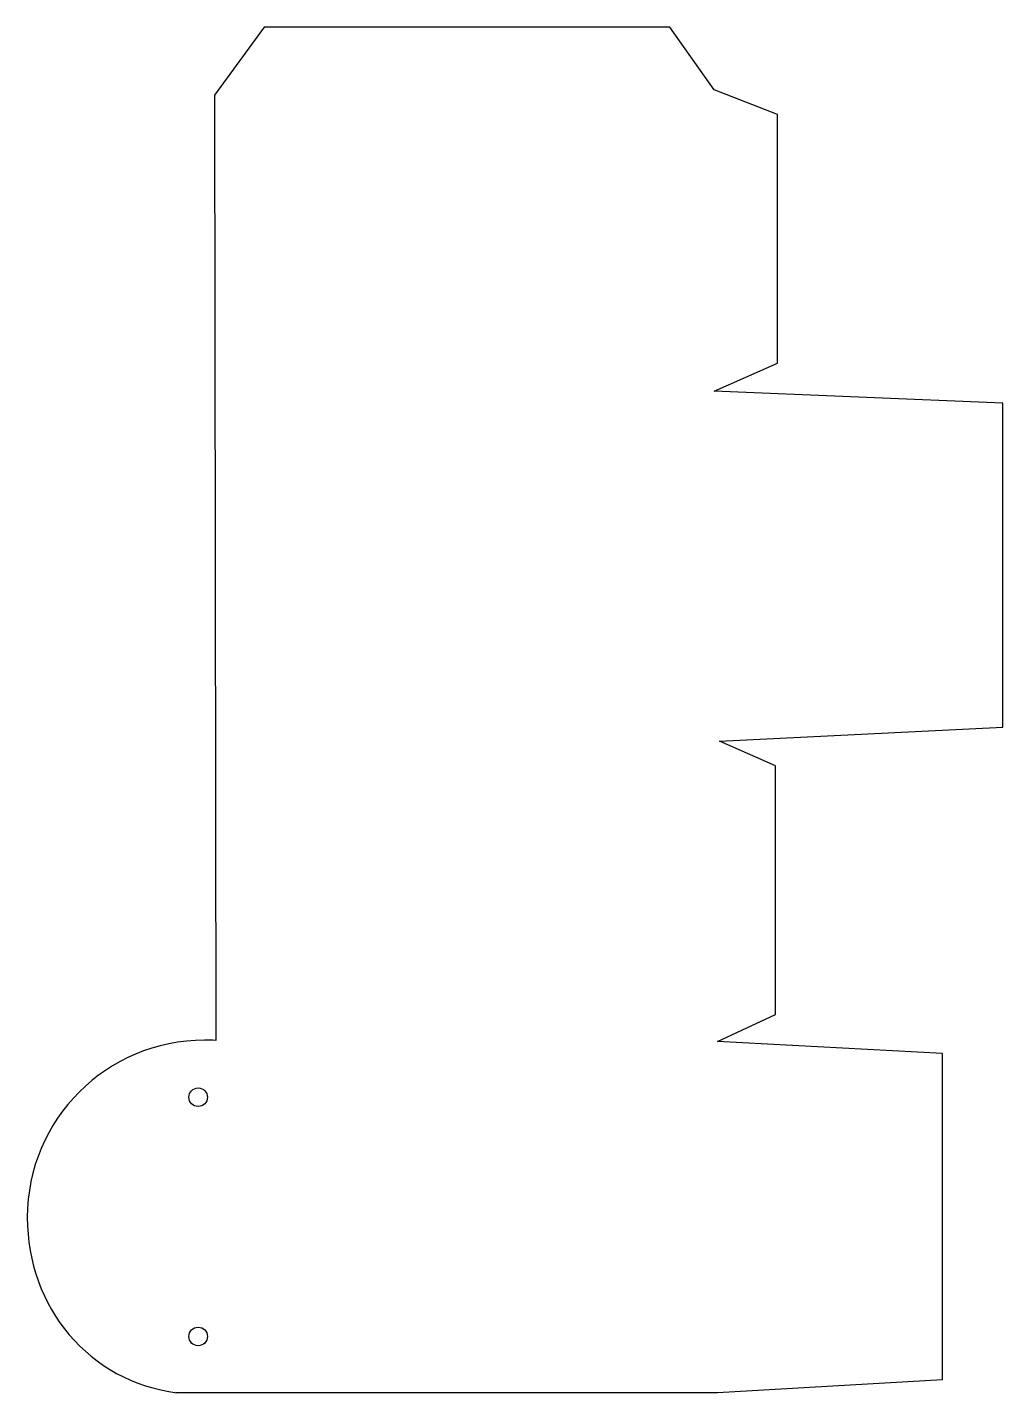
# Model space of a CAD drawing. Header units: centimetres. Extents: x -7 to 7, y -9.8 to 9.8.
import ezdxf

# ---------------------------------------------------------------- set-up
doc = ezdxf.new("R2010")
doc.units = ezdxf.units.CM
doc.header["$MEASUREMENT"] = 0
doc.layers.add('Camada 1', color=7, linetype='Continuous')

msp = doc.modelspace()

# ---------------------------------------------------------------- linework, layer by layer
at = {"layer": 'Camada 1', "lineweight": 25}
for centre in [(-4.53973, -5.54895), (-4.53973, -8.97647)]:
    msp.add_ellipse(centre, major_axis=(0, 0.13284), ratio=1, dxfattribs=at)
msp.add_open_spline([(-4.30502, 8.81036), (-4.30502, 8.81036), (-3.59533, 9.78231), (-3.59533, 9.78231), (-3.59533, 9.78231), (-3.59533, 9.78231), (2.22085, 9.78231), (2.22085, 9.78231), (2.22085, 9.78231), (2.22085, 9.78231), (2.85339, 8.88752), (2.85339, 8.88752), (2.85339, 8.88752), (2.85339, 8.88752), (3.76363, 8.53268), (3.76363, 8.53268), (3.76363, 8.53268), (3.76363, 8.53268), (3.76363, 4.9689), (3.76363, 4.9689), (3.76363, 4.9689), (3.76363, 4.9689), (2.85341, 4.56779), (2.85341, 4.56779), (2.85341, 4.56779), (2.85341, 4.56779), (6.988, 4.39809), (6.988, 4.39809), (6.988, 4.39809), (6.988, 4.39809), (6.988, -0.24567), (6.988, -0.24567), (6.988, -0.24567), (6.988, -0.24567), (2.93054, -0.44625), (2.93054, -0.44625), (2.93054, -0.44625), (2.93054, -0.44625), (3.73278, -0.80108), (3.73278, -0.80108), (3.73278, -0.80108), (3.73278, -0.80108), (3.73278, -4.36486), (3.73278, -4.36486), (3.73278, -4.36486), (3.73278, -4.36486), (2.89969, -4.75057), (2.89969, -4.75057), (2.89969, -4.75057), (2.89969, -4.75057), (6.12406, -4.92025), (6.12406, -4.92025), (6.12406, -4.92025), (6.12406, -4.92025), (6.12406, -9.59486), (6.12406, -9.59486), (6.12406, -9.59486), (6.12406, -9.59486), (2.89969, -9.77999), (2.89969, -9.77999), (2.89969, -9.77999), (2.89969, -9.77999), (-4.86041, -9.77998), (-4.86041, -9.77998), (-4.86041, -9.77998), (-4.86041, -9.77998), (-4.84488, -9.78239), (-4.84488, -9.78239), (-4.84488, -9.78239), (-6.09697, -9.62536), (-6.98801, -8.56496), (-6.98801, -7.2703), (-6.98801, -7.2703), (-6.98801, -5.86748), (-5.85083, -4.7303), (-4.44801, -4.7303), (-4.44801, -4.7303), (-4.39443, -4.7303), (-4.34125, -4.73197), (-4.28849, -4.73525), (-4.28849, -4.73525), (-4.28849, -4.73525), (-4.30502, 8.81036), (-4.30502, 8.81036), (-4.30502, 8.81036), (-4.30502, 8.81036), (-4.30502, 8.81036), (-4.30502, 8.81036)], degree=3, knots=[0, 0, 0, 0, 0.04347826, 0.04347826, 0.04347826, 0.04347826, 0.08695652, 0.08695652, 0.08695652, 0.08695652, 0.13043478, 0.13043478, 0.13043478, 0.13043478, 0.17391304, 0.17391304, 0.17391304, 0.17391304, 0.2173913, 0.2173913, 0.2173913, 0.2173913, 0.26086957, 0.26086957, 0.26086957, 0.26086957, 0.30434783, 0.30434783, 0.30434783, 0.30434783, 0.34782609, 0.34782609, 0.34782609, 0.34782609, 0.39130435, 0.39130435, 0.39130435, 0.39130435, 0.43478261, 0.43478261, 0.43478261, 0.43478261, 0.47826087, 0.47826087, 0.47826087, 0.47826087, 0.52173913, 0.52173913, 0.52173913, 0.52173913, 0.56521739, 0.56521739, 0.56521739, 0.56521739, 0.60869565, 0.60869565, 0.60869565, 0.60869565, 0.65217391, 0.65217391, 0.65217391, 0.65217391, 0.69565217, 0.69565217, 0.69565217, 0.69565217, 0.73913043, 0.73913043, 0.73913043, 0.73913043, 0.7826087, 0.7826087, 0.7826087, 0.7826087, 0.82608696, 0.82608696, 0.82608696, 0.82608696, 0.86956522, 0.86956522, 0.86956522, 0.86956522, 0.91304348, 0.91304348, 0.91304348, 0.91304348, 1, 1, 1, 1], dxfattribs=at)

doc.saveas('drawing.dxf')
